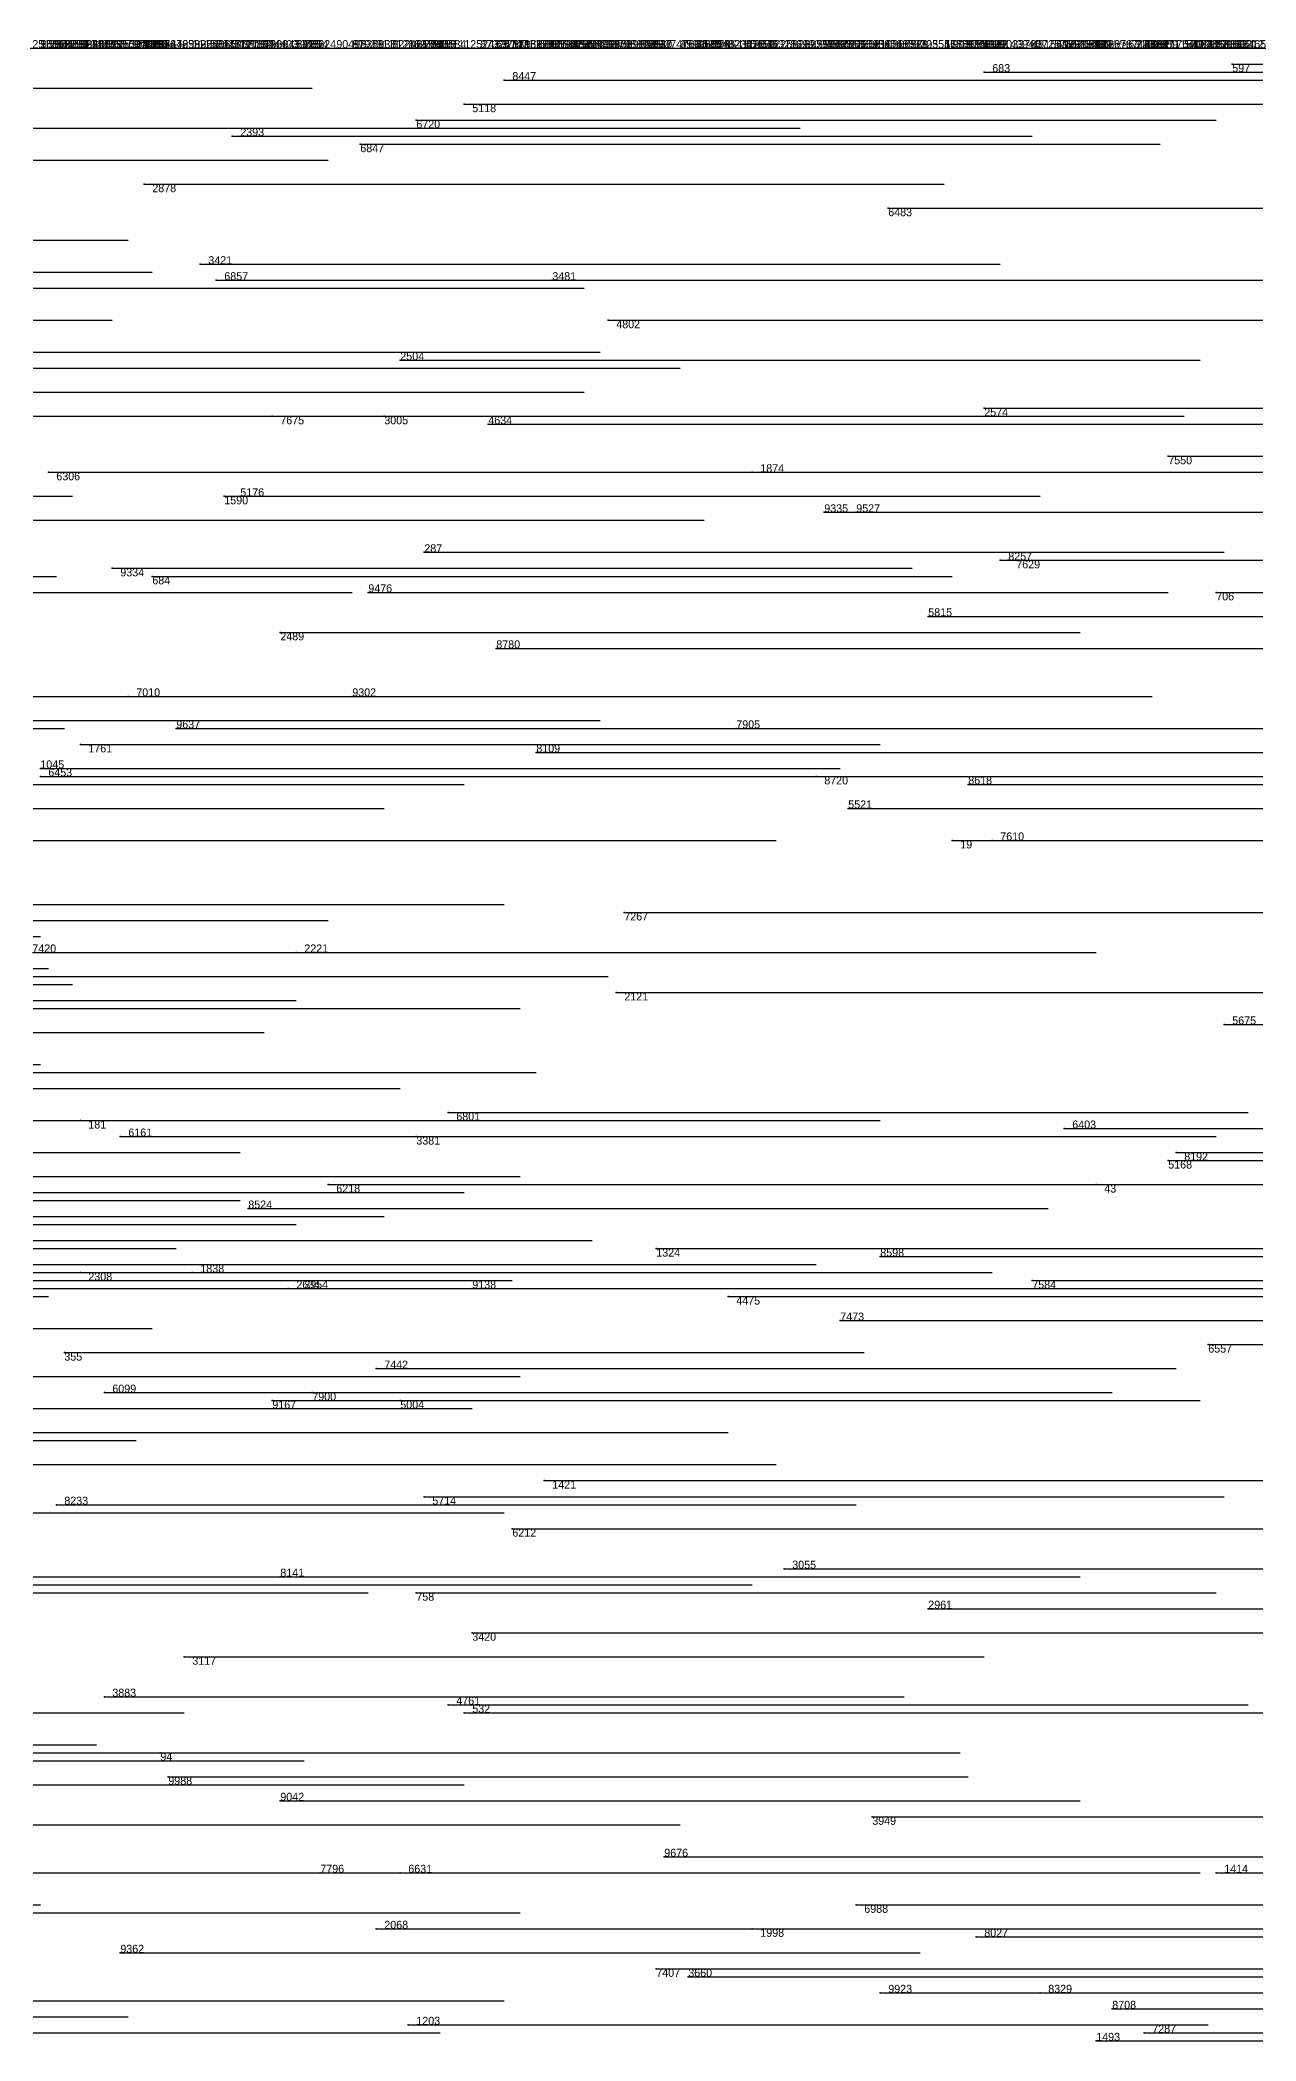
# Model space of a CAD drawing. Extents: x 0 to 1.1, y 0 to 1.
# Drawn here: x 0.514 to 0.666, y 0.751 to 1.001 of the extents above; entities that cross this region are included whole.
import ezdxf

# ---------------------------------------------------------------- set-up
doc = ezdxf.new("R2010")
doc.units = 0
for name, color, linetype in [('Normals', 1, 'CONTINUOUS'), ('Source_points', 5, 'CONTINUOUS'), ('Text', 3, 'CONTINUOUS')]:
    doc.layers.add(name, color=color, linetype=linetype)

msp = doc.modelspace()

# ---------------------------------------------------------------- linework, layer by layer
at = {"layer": 'Normals', "color": 1}
for p, q in [((0.414, 1, 0.211), (0.514, 1, 0.211)), ((0.415, 1, 0.25), (0.515, 1, 0.25)), ((0.415, 1, 0.629), (0.515, 1, 0.629)), ((0.416, 1, 0.756), (0.516, 1, 0.756)), ((0.417, 1, 0.731), (0.517, 1, 0.731)), ((0.418, 1, 1), (0.518, 1, 1)), ((0.418, 1, 0.807), (0.518, 1, 0.807)), ((0.419, 1, 0.107), (0.519, 1, 0.107)), ((0.42, 1, 0.968), (0.52, 1, 0.968)), ((0.42, 1, 0.971), (0.52, 1, 0.971)), ((0.421, 1, 0.696), (0.521, 1, 0.696)), ((0.421, 1, 0.389), (0.521, 1, 0.389)), ((0.421, 1, 0.832), (0.521, 1, 0.832)), ((0.422, 1, 0.786), (0.522, 1, 0.786)), ((0.423, 1, 0.424), (0.523, 1, 0.424)), ((0.423, 1, 0.193), (0.523, 1, 0.193)), ((0.423, 1, 0.159), (0.523, 1, 0.159)), ((0.426, 1, 0.111), (0.526, 1, 0.111)), ((0.426, 1, 0.557), (0.526, 1, 0.557)), ((0.427, 1, 0.128), (0.527, 1, 0.128)), ((0.428, 1, 0.954), (0.528, 1, 0.954)), ((0.428, 1, 0.299), (0.528, 1, 0.299)), ((0.428, 1, 0.302), (0.528, 1, 0.302)), ((0.428, 1, 0.346), (0.528, 1, 0.346)), ((0.428, 1, 0.406), (0.528, 1, 0.406)), ((0.429, 1, 0.018), (0.529, 1, 0.018)), ((0.43, 1, 0.466), (0.53, 1, 0.466)), ((0.431, 1, 0.327), (0.531, 1, 0.327)), ((0.431, 1, 0.51), (0.531, 1, 0.51)), ((0.431, 1, 0.206), (0.531, 1, 0.206)), ((0.432, 1, 0.29), (0.532, 1, 0.29)), ((0.432, 1, 0.217), (0.532, 1, 0.217)), ((0.433, 1, 0.303), (0.533, 1, 0.303)), ((0.433, 1, 0.388), (0.533, 1, 0.388)), ((0.434, 1, 0.491), (0.534, 1, 0.491)), ((0.435, 1, 0.899), (0.535, 1, 0.899)), ((0.435, 1, 0.421), (0.535, 1, 0.421)), ((0.436, 1, 0.632), (0.536, 1, 0.632)), ((0.437, 1, 0.281), (0.537, 1, 0.281)), ((0.437, 1, 0.988), (0.537, 1, 0.988)), ((0.437, 1, 0.774), (0.537, 1, 0.774)), ((0.438, 1, 0.298), (0.537, 1, 0.298)), ((0.439, 1, 0.004), (0.539, 1, 0.004)), ((0.439, 1, 0.265), (0.539, 1, 0.265)), ((0.439, 1, 0.765), (0.539, 1, 0.765)), ((0.439, 1, 0.278), (0.539, 1, 0.278)), ((0.44, 1, 0.135), (0.54, 1, 0.135)), ((0.442, 1, 0.213), (0.542, 1, 0.213)), ((0.442, 1, 0.729), (0.542, 1, 0.729)), ((0.443, 1, 0.116), (0.542, 1, 0.116)), ((0.444, 1, 0.399), (0.544, 1, 0.399)), ((0.444, 1, 0.09), (0.543, 1, 0.09)), ((0.445, 1, 0.272), (0.545, 1, 0.272)), ((0.445, 1, 0.127), (0.545, 1, 0.127)), ((0.446, 1, 0.817), (0.546, 1, 0.817)), ((0.449, 1, 0.807), (0.549, 1, 0.807)), ((0.449, 1, 0.692), (0.549, 1, 0.692)), ((0.45, 1, 0.901), (0.549, 1, 0.901)), ((0.45, 1, 0.195), (0.55, 1, 0.195)), ((0.451, 1, 0.214), (0.551, 1, 0.214)), ((0.451, 1, 0.81), (0.551, 1, 0.81)), ((0.451, 1, 0.04), (0.551, 1, 0.04)), ((0.452, 1, 0.297), (0.552, 1, 0.297)), ((0.453, 1, 0.738), (0.552, 1, 0.738)), ((0.455, 1, 0.541), (0.555, 1, 0.541)), ((0.455, 1, 0.639), (0.555, 1, 0.639)), ((0.455, 1, 0.054), (0.555, 1, 0.054)), ((0.455, 1, 0.854), (0.555, 1, 0.854)), ((0.457, 1, 0.731), (0.557, 1, 0.731)), ((0.457, 1, 0.141), (0.557, 1, 0.141)), ((0.457, 1, 0.909), (0.556, 1, 0.909)), ((0.457, 1, 0.202), (0.557, 1, 0.202)), ((0.457, 1, 0.199), (0.557, 1, 0.199)), ((0.46, 1, 0.791), (0.56, 1, 0.791)), ((0.46, 1, 0.458), (0.56, 1, 0.458)), ((0.461, 1, 0.196), (0.561, 1, 0.196)), ((0.461, 1, 0.65), (0.561, 1, 0.65)), ((0.461, 1, 0.898), (0.56, 1, 0.898)), ((0.462, 1, 0.559), (0.562, 1, 0.559)), ((0.462, 1, 0.223), (0.561, 1, 0.223)), ((0.462, 1, 0.252), (0.562, 1, 0.252)), ((0.462, 1, 0.845), (0.562, 1, 0.845)), ((0.463, 1, 0.406), (0.563, 1, 0.406)), ((0.465, 1, 0.409), (0.565, 1, 0.409)), ((0.465, 1, 0.238), (0.565, 1, 0.238)), ((0.466, 1, 0.668), (0.566, 1, 0.668)), ((0.466, 1, 0.921), (0.566, 1, 0.921)), ((0.467, 1, 0.331), (0.567, 1, 0.331)), ((0.468, 1, 0.025), (0.568, 1, 0.025)), ((0.468, 1, 0.213), (0.568, 1, 0.213)), ((0.468, 1, 0.336), (0.568, 1, 0.336)), ((0.469, 1, 0.095), (0.569, 1, 0.095)), ((0.469, 1, 0.533), (0.569, 1, 0.533)), ((0.47, 1, 0.427), (0.571, 1, 0.427)), ((0.471, 1, 0.713), (0.571, 1, 0.713)), ((0.472, 1, 0.009), (0.572, 1, 0.009)), ((0.472, 1, 0.187), (0.572, 1, 0.187)), ((0.473, 1, 0.465), (0.573, 1, 0.465)), ((0.473, 1, 0.873), (0.573, 1, 0.873)), ((0.474, 1, 0.863), (0.574, 1, 0.863)), ((0.474, 1, 0.754), (0.574, 1, 0.754)), ((0.474, 1, 0.525), (0.574, 1, 0.525)), ((0.475, 1, 0.234), (0.575, 1, 0.234)), ((0.476, 1, 0.309), (0.576, 1, 0.309)), ((0.477, 1, 0.088), (0.577, 1, 0.088)), ((0.48, 1, 0.382), (0.58, 1, 0.382)), ((0.481, 1, 0.991), (0.581, 1, 0.991)), ((0.481, 1, 0.604), (0.581, 1, 0.604)), ((0.481, 1, 0.672), (0.581, 1, 0.672)), ((0.483, 1, 0.593), (0.583, 1, 0.593)), ((0.483, 1, 0.535), (0.583, 1, 0.535)), ((0.484, 1, 0.266), (0.585, 1, 0.266)), ((0.485, 1, 0.754), (0.585, 1, 0.754)), ((0.485, 1, 0.445), (0.585, 1, 0.445)), ((0.486, 1, 0.863), (0.586, 1, 0.863)), ((0.486, 1, 0.558), (0.587, 1, 0.558)), ((0.486, 1, 0.389), (0.586, 1, 0.389)), ((0.487, 1, 0.767), (0.587, 1, 0.767)), ((0.487, 1, 0.768), (0.587, 1, 0.768)), ((0.488, 1, 0.699), (0.588, 1, 0.699)), ((0.488, 1, 0.22), (0.588, 1, 0.22)), ((0.488, 1, 0.928), (0.588, 1, 0.928)), ((0.488, 1, 0.13), (0.588, 1, 0.13)), ((0.489, 1, 0.501), (0.589, 1, 0.501)), ((0.489, 1, 0.088), (0.589, 1, 0.088)), ((0.489, 1, 0.393), (0.589, 1, 0.393)), ((0.489, 1, 0.872), (0.589, 1, 0.872)), ((0.49, 1, 0.585), (0.59, 1, 0.585)), ((0.49, 1, 0.834), (0.59, 1, 0.834)), ((0.49, 1, 0.391), (0.59, 1, 0.391)), ((0.49, 1, 0.08), (0.59, 1, 0.08)), ((0.491, 1, 0.247), (0.591, 1, 0.247)), ((0.494, 1, 0.82), (0.595, 1, 0.82)), ((0.494, 1, 0.85), (0.594, 1, 0.85)), ((0.496, 1, 0.713), (0.596, 1, 0.713)), ((0.496, 1, 0.685), (0.596, 1, 0.685)), ((0.497, 1, 0.107), (0.597, 1, 0.107)), ((0.497, 1, 0.877), (0.597, 1, 0.877)), ((0.497, 1, 0.399), (0.597, 1, 0.399)), ((0.498, 1, 0.525), (0.598, 1, 0.525)), ((0.499, 1, 0.336), (0.599, 1, 0.336)), ((0.499, 1, 0.938), (0.6, 1, 0.938)), ((0.499, 1, 0.065), (0.599, 1, 0.065)), ((0.5, 1, 0.498), (0.6, 1, 0.498)), ((0.501, 1, 0.375), (0.601, 1, 0.375)), ((0.501, 1, 0.348), (0.601, 1, 0.348)), ((0.501, 1, 0.785), (0.601, 1, 0.785)), ((0.502, 1, 0.771), (0.602, 1, 0.771)), ((0.503, 1, 0.274), (0.603, 1, 0.274)), ((0.503, 1, 0.355), (0.603, 1, 0.355)), ((0.503, 1, 0.438), (0.603, 1, 0.438)), ((0.505, 1, 1), (0.605, 1, 1)), ((0.509, 1, 0.739), (0.609, 1, 0.739)), ((0.509, 1, 0.885), (0.609, 1, 0.885)), ((0.51, 1, 0.25), (0.61, 1, 0.25)), ((0.51, 1, 0.825), (0.61, 1, 0.825)), ((0.511, 1, 0.698), (0.611, 1, 0.698)), ((0.513, 1, 0.977), (0.613, 1, 0.977)), ((0.513, 1, 0.443), (0.613, 1, 0.443)), ((0.514, 1, 0.38), (0.614, 1, 0.38)), ((0.514, 1, 0.065), (0.614, 1, 0.065)), ((0.514, 1, 0.599), (0.614, 1, 0.599)), ((0.514, 1, 0.527), (0.614, 1, 0.527)), ((0.514, 1, 0.924), (0.614, 1, 0.924)), ((0.515, 1, 0.329), (0.615, 1, 0.329)), ((0.516, 1, 0.605), (0.616, 1, 0.605)), ((0.516, 1, 0.551), (0.616, 1, 0.551)), ((0.516, 1, 0.91), (0.616, 1, 0.91)), ((0.517, 1, 0.153), (0.617, 1, 0.153)), ((0.517, 1, 0.198), (0.617, 1, 0.198)), ((0.518, 1, 0.011), (0.618, 1, 0.011)), ((0.519, 1, 0.238), (0.619, 1, 0.238)), ((0.519, 1, 0.566), (0.619, 1, 0.566)), ((0.519, 1, 0.431), (0.619, 1, 0.431)), ((0.52, 1, 0.839), (0.62, 1, 0.839)), ((0.52, 1, 0.7), (0.62, 1, 0.7)), ((0.521, 1, 0.568), (0.621, 1, 0.568)), ((0.522, 1, 0.19), (0.622, 1, 0.19)), ((0.522, 1, 0.359), (0.622, 1, 0.359)), ((0.522, 1, 0.121), (0.622, 1, 0.121)), ((0.522, 1, 0.197), (0.622, 1, 0.197)), ((0.523, 1, 0.673), (0.623, 1, 0.673)), ((0.524, 1, 0.494), (0.624, 1, 0.494)), ((0.525, 1, 0.323), (0.625, 1, 0.323)), ((0.525, 1, 0.734), (0.625, 1, 0.734)), ((0.526, 1, 0.71), (0.626, 1, 0.71)), ((0.526, 1, 0.992), (0.626, 1, 0.992)), ((0.526, 1, 0.336), (0.626, 1, 0.336)), ((0.526, 1, 0.947), (0.626, 1, 0.947)), ((0.526, 1, 0.992), (0.626, 1, 0.992)), ((0.527, 1, 0.742), (0.627, 1, 0.742)), ((0.527, 1, 0.181), (0.627, 1, 0.181)), ((0.527, 1, 0.275), (0.627, 1, 0.275)), ((0.527, 1, 0.895), (0.627, 1, 0.895)), ((0.528, 1, 0.638), (0.628, 1, 0.638)), ((0.528, 1, 0.419), (0.628, 1, 0.419)), ((0.528, 1, 0.899), (0.628, 1, 0.899)), ((0.528, 1, 0.307), (0.628, 1, 0.307)), ((0.53, 1, 0.257), (0.63, 1, 0.257)), ((0.53, 1, 0.347), (0.63, 1, 0.347)), ((0.531, 1, 0.997), (0.631, 1, 0.997)), ((0.532, 1, 0.464), (0.632, 1, 0.464)), ((0.533, 1, 0.407), (0.633, 1, 0.407)), ((0.533, 1, 0.884), (0.633, 1, 0.884)), ((0.534, 1, 0.707), (0.634, 1, 0.707)), ((0.535, 1, 0.356), (0.635, 1, 0.356)), ((0.536, 1, 0.715), (0.636, 1, 0.715)), ((0.536, 1, 0.388), (0.636, 1, 0.388)), ((0.537, 1, 0.878), (0.637, 1, 0.878)), ((0.537, 1, 0.219), (0.637, 1, 0.219)), ((0.538, 1, 0.383), (0.638, 1, 0.383)), ((0.538, 1, 0.076), (0.638, 1, 0.076)), ((0.54, 1, 0.593), (0.64, 1, 0.593)), ((0.54, 1, 0.751), (0.64, 1, 0.751)), ((0.54, 1, 0.79), (0.64, 1, 0.79)), ((0.54, 1, 0.942), (0.64, 1, 0.942)), ((0.542, 1, 0.514), (0.642, 1, 0.514)), ((0.542, 1, 0.544), (0.642, 1, 0.544)), ((0.544, 1, 0.605), (0.644, 1, 0.605)), ((0.544, 1, 0.121), (0.644, 1, 0.121)), ((0.546, 1, 0.043), (0.646, 1, 0.043)), ((0.546, 1, 0.097), (0.646, 1, 0.097)), ((0.546, 1, 0.545), (0.646, 1, 0.545)), ((0.546, 1, 0.733), (0.646, 1, 0.733)), ((0.547, 1, 0.815), (0.647, 1, 0.815)), ((0.547, 1, 0.511), (0.647, 1, 0.511)), ((0.548, 1, 0.848), (0.648, 1, 0.848)), ((0.551, 1, 0.431), (0.651, 1, 0.431)), ((0.552, 1, 0.96), (0.652, 1, 0.96)), ((0.553, 1, 0.072), (0.653, 1, 0.072)), ((0.553, 1, 0.28), (0.653, 1, 0.28)), ((0.554, 1, 0.585), (0.654, 1, 0.585)), ((0.555, 1, 0.949), (0.655, 1, 0.949)), ((0.557, 1, 0.864), (0.657, 1, 0.864)), ((0.558, 1, 0.474), (0.658, 1, 0.474)), ((0.559, 1, 0.167), (0.659, 1, 0.167)), ((0.56, 1, 0.419), (0.66, 1, 0.419)), ((0.56, 1, 0.174), (0.66, 1, 0.174)), ((0.561, 1, 0.923), (0.661, 1, 0.923)), ((0.562, 1, 0.873), (0.662, 1, 0.873)), ((0.562, 1, 0.664), (0.662, 1, 0.664)), ((0.562, 1, 0.799), (0.662, 1, 0.799)), ((0.563, 1, 0.457), (0.663, 1, 0.457)), ((0.563, 1, 0.695), (0.663, 1, 0.695)), ((0.564, 1, 0.758), (0.664, 1, 0.758)), ((0.564, 1, 0.442), (0.664, 1, 0.442)), ((0.567, 1, 0.51), (0.666, 1, 0.51)), ((0.568, 1, 0.712), (0.668, 1, 0.712)), ((0.569, 1, 0.037), (0.669, 1, 0.037)), ((0.57, 1, 0.263), (0.67, 1, 0.263)), ((0.571, 1, 0.615), (0.671, 1, 0.615)), ((0.572, 1, 0.996), (0.672, 1, 0.996)), ((0.573, 1, 0.052), (0.673, 1, 0.052)), ((0.573, 1, 0.555), (0.672, 1, 0.555)), ((0.573, 1, 0.737), (0.673, 1, 0.737)), ((0.574, 1, 0.416), (0.674, 1, 0.416)), ((0.575, 1, 0.1), (0.675, 1, 0.1)), ((0.575, 1, 0.786), (0.675, 1, 0.786)), ((0.575, 1, 0.309), (0.675, 1, 0.309)), ((0.576, 1, 0.72), (0.676, 1, 0.72)), ((0.576, 1, 0.917), (0.676, 1, 0.917)), ((0.577, 1, 0.671), (0.677, 1, 0.671)), ((0.577, 1, 0.97), (0.676, 1, 0.97)), ((0.578, 1, 0.44), (0.678, 1, 0.44)), ((0.578, 1, 0.671), (0.678, 1, 0.671)), ((0.579, 1, 0.389), (0.679, 1, 0.389)), ((0.579, 1, 0.748), (0.679, 1, 0.748)), ((0.579, 1, 0.608), (0.679, 1, 0.608)), ((0.58, 1, 0.768), (0.68, 1, 0.768)), ((0.58, 1, 0.66), (0.68, 1, 0.66)), ((0.581, 1, 0.547), (0.681, 1, 0.547)), ((0.581, 1, 0.766), (0.681, 1, 0.766)), ((0.581, 1, 0.579), (0.681, 1, 0.579)), ((0.582, 1, 0.555), (0.681, 1, 0.555)), ((0.582, 1, 0.224), (0.682, 1, 0.224)), ((0.582, 1, 0.481), (0.682, 1, 0.481)), ((0.582, 1, 0.28), (0.682, 1, 0.28)), ((0.583, 1, 0.779), (0.683, 1, 0.779)), ((0.584, 1, 0.773), (0.683, 1, 0.773)), ((0.584, 1, 0.73), (0.684, 1, 0.73)), ((0.585, 1, 0.351), (0.685, 1, 0.351)), ((0.585, 1, 0.405), (0.684, 1, 0.405)), ((0.585, 1, 0.126), (0.685, 1, 0.126)), ((0.587, 1, 0.611), (0.686, 1, 0.611)), ((0.587, 1, 0.986), (0.687, 1, 0.986)), ((0.587, 1, 0.704), (0.687, 1, 0.704)), ((0.588, 1, 0.961), (0.688, 1, 0.961)), ((0.588, 1, 0.88), (0.688, 1, 0.88)), ((0.588, 1, 0.424), (0.688, 1, 0.424)), ((0.589, 1, 0.804), (0.689, 1, 0.804)), ((0.59, 1, 0.601), (0.69, 1, 0.601)), ((0.59, 1, 0.449), (0.69, 1, 0.449)), ((0.592, 1, 0.727), (0.692, 1, 0.727)), ((0.593, 1, 0.44), (0.693, 1, 0.44)), ((0.594, 1, 0.78), (0.694, 1, 0.78)), ((0.595, 1, 0.648), (0.695, 1, 0.648)), ((0.595, 1, 0.009), (0.695, 1, 0.009)), ((0.596, 1, 0.351), (0.696, 1, 0.351)), ((0.596, 1, 0.732), (0.696, 1, 0.732)), ((0.596, 1, 0.517), (0.696, 1, 0.517)), ((0.596, 1, 0.337), (0.696, 1, 0.337)), ((0.597, 1, 0.699), (0.697, 1, 0.699)), ((0.597, 1, 0.602), (0.697, 1, 0.602)), ((0.597, 1, 0.552), (0.697, 1, 0.552)), ((0.597, 1, 0.469), (0.697, 1, 0.469)), ((0.598, 1, 0.384), (0.698, 1, 0.384)), ((0.598, 1, 0.524), (0.698, 1, 0.524)), ((0.599, 1, 0.209), (0.699, 1, 0.209)), ((0.6, 1, 0.547), (0.7, 1, 0.547)), ((0.601, 1, 0.09), (0.701, 1, 0.09)), ((0.602, 1, 0.547), (0.702, 1, 0.547)), ((0.602, 1, 0.417), (0.702, 1, 0.417)), ((0.602, 1, 0.722), (0.702, 1, 0.722)), ((0.602, 1, 0.56), (0.702, 1, 0.56)), ((0.603, 1, 0.65), (0.703, 1, 0.65)), ((0.603, 1, 0.94), (0.703, 1, 0.94)), ((0.604, 1, 0.747), (0.704, 1, 0.747)), ((0.606, 1, 0.892), (0.706, 1, 0.892)), ((0.607, 1, 0.119), (0.707, 1, 0.119)), ((0.608, 1, 0.271), (0.708, 1, 0.271)), ((0.608, 1, 0.693), (0.708, 1, 0.693)), ((0.61, 1, 0.631), (0.71, 1, 0.631)), ((0.61, 1, 0.209), (0.71, 1, 0.209)), ((0.611, 1, 0.294), (0.711, 1, 0.294)), ((0.611, 1, 0.772), (0.711, 1, 0.772)), ((0.612, 1, 0.884), (0.712, 1, 0.884)), ((0.612, 1, 0.043), (0.712, 1, 0.043)), ((0.613, 1, 0.044), (0.713, 1, 0.044)), ((0.613, 1, 0.676), (0.713, 1, 0.676)), ((0.614, 1, 0.342), (0.714, 1, 0.342)), ((0.614, 1, 0.962), (0.714, 1, 0.962)), ((0.615, 1, 0.982), (0.715, 1, 0.982)), ((0.615, 1, 0.242), (0.715, 1, 0.242)), ((0.615, 1, 0.621), (0.715, 1, 0.621)), ((0.617, 1, 0.893), (0.717, 1, 0.893)), ((0.618, 1, 0.981), (0.718, 1, 0.981)), ((0.618, 1, 0.547), (0.718, 1, 0.547)), ((0.619, 1, 0.568), (0.719, 1, 0.568)), ((0.62, 1, 0.186), (0.72, 1, 0.186)), ((0.62, 1, 0.248), (0.72, 1, 0.248)), ((0.621, 1, 0.281), (0.721, 1, 0.281)), ((0.621, 1, 0.182), (0.721, 1, 0.182)), ((0.623, 1, 0.877), (0.723, 1, 0.877)), ((0.624, 1, 0.483), (0.724, 1, 0.483)), ((0.626, 1, 0.281), (0.726, 1, 0.281)), ((0.626, 1, 0.721), (0.726, 1, 0.721)), ((0.626, 1, 0.151), (0.726, 1, 0.151)), ((0.627, 1, 0.447), (0.727, 1, 0.447)), ((0.629, 1, 0.347), (0.729, 1, 0.347)), ((0.629, 1, 0.762), (0.729, 1, 0.762)), ((0.629, 1, 0.305), (0.729, 1, 0.305)), ((0.63, 1, 0.655), (0.73, 1, 0.655)), ((0.63, 1, 0.147), (0.73, 1, 0.147)), ((0.63, 1, 0.052), (0.73, 1, 0.052)), ((0.63, 1, 0.908), (0.73, 1, 0.908)), ((0.631, 1, 0.794), (0.731, 1, 0.794)), ((0.632, 1, 0.147), (0.732, 1, 0.147)), ((0.632, 1, 0.774), (0.732, 1, 0.774)), ((0.632, 1, 0.336), (0.732, 1, 0.336)), ((0.634, 1, 0.902), (0.734, 1, 0.902)), ((0.636, 1, 0.088), (0.736, 1, 0.088)), ((0.637, 1, 0.559), (0.737, 1, 0.559)), ((0.637, 1, 0.019), (0.737, 1, 0.019)), ((0.639, 1, 0.02), (0.739, 1, 0.02)), ((0.64, 1, 0.233), (0.74, 1, 0.233)), ((0.64, 1, 0.812), (0.74, 1, 0.812)), ((0.641, 1, 0.76), (0.741, 1, 0.76)), ((0.641, 1, 0.332), (0.741, 1, 0.332)), ((0.642, 1, 0.141), (0.742, 1, 0.141)), ((0.642, 1, 0.719), (0.742, 1, 0.719)), ((0.643, 1, 0.627), (0.743, 1, 0.627)), ((0.644, 1, 0.232), (0.744, 1, 0.232)), ((0.644, 1, 0.914), (0.744, 1, 0.914)), ((0.644, 1, 0.597), (0.744, 1, 0.597)), ((0.645, 1, 0.351), (0.745, 1, 0.351)), ((0.645, 1, 0.615), (0.745, 1, 0.615)), ((0.645, 1, 0.789), (0.745, 1, 0.789)), ((0.646, 1, 0.434), (0.746, 1, 0.434)), ((0.646, 1, 0.353), (0.746, 1, 0.353)), ((0.646, 1, 0.846), (0.746, 1, 0.846)), ((0.646, 1, 0.586), (0.746, 1, 0.586)), ((0.649, 1, 0.301), (0.749, 1, 0.301)), ((0.65, 1, 0.415), (0.75, 1, 0.415)), ((0.65, 1, 0.872), (0.75, 1, 0.872)), ((0.651, 1, 0.215), (0.751, 1, 0.215)), ((0.651, 1, 0.243), (0.751, 1, 0.243)), ((0.651, 1, 0.56), (0.751, 1, 0.56)), ((0.651, 1, 0.769), (0.751, 1, 0.769)), ((0.651, 1, 0.343), (0.751, 1, 0.343)), ((0.651, 1, 0.47), (0.751, 1, 0.47)), ((0.652, 1, 0.394), (0.752, 1, 0.394)), ((0.653, 1, 0.102), (0.753, 1, 0.102)), ((0.654, 1, 0.479), (0.754, 1, 0.479)), ((0.654, 1, 0.888), (0.754, 1, 0.888)), ((0.656, 1, 0.283), (0.756, 1, 0.283)), ((0.656, 1, 0.379), (0.756, 1, 0.379)), ((0.656, 1, 0.19), (0.756, 1, 0.19)), ((0.657, 1, 0.721), (0.757, 1, 0.721)), ((0.658, 1, 0.356), (0.758, 1, 0.356)), ((0.658, 1, 0.319), (0.758, 1, 0.319)), ((0.659, 1, 0.122), (0.759, 1, 0.122)), ((0.659, 1, 0.198), (0.759, 1, 0.198)), ((0.66, 1, 0.368), (0.76, 1, 0.368)), ((0.661, 1, 0.304), (0.761, 1, 0.304)), ((0.661, 1, 0.512), (0.761, 1, 0.512)), ((0.661, 1, 0.282), (0.761, 1, 0.282)), ((0.662, 1, 0.713), (0.762, 1, 0.713)), ((0.662, 1, 0.822), (0.762, 1, 0.822)), ((0.663, 0.998), (0.763, 0.998)), ((0.664, 1, 0.941), (0.764, 1, 0.941)), ((0.664, 1, 0.497), (0.764, 1, 0.497)), ((0.572, 0.996, 1), (0.672, 0.996, 1)), ((0.632, 0.997), (0.732, 0.997)), ((0.448, 0.995, 1), (0.548, 0.995, 1)), ((0.567, 0.993, 1), (0.667, 0.993, 1)), ((0.561, 0.991), (0.661, 0.991)), ((0.481, 0.99, 1), (0.581, 0.99, 1)), ((0.509, 0.99), (0.609, 0.99)), ((0.538, 0.989, 1), (0.638, 0.989, 1)), ((0.554, 0.988), (0.654, 0.988)), ((0.45, 0.986), (0.55, 0.986)), ((0.527, 0.983, 1), (0.627, 0.983, 1)), ((0.62, 0.98, 1), (0.72, 0.98, 1)), ((0.425, 0.976, 1), (0.525, 0.976, 1)), ((0.534, 0.973), (0.634, 0.973)), ((0.428, 0.972), (0.528, 0.972)), ((0.536, 0.971, 1), (0.636, 0.971, 1)), ((0.578, 0.971), (0.678, 0.971)), ((0.482, 0.97, 1), (0.582, 0.97, 1)), ((0.423, 0.966), (0.523, 0.966)), ((0.585, 0.966, 1), (0.685, 0.966, 1)), ((0.484, 0.962), (0.584, 0.962)), ((0.559, 0.961, 1), (0.659, 0.961, 1)), ((0.494, 0.96, 1), (0.594, 0.96, 1)), ((0.482, 0.957, 1), (0.582, 0.957, 1)), ((0.502, 0.954), (0.602, 0.954)), ((0.543, 0.954), (0.643, 0.954)), ((0.557, 0.954, 1), (0.657, 0.954, 1)), ((0.57, 0.953, 1), (0.67, 0.953, 1)), ((0.632, 0.955, 1), (0.732, 0.955, 1)), ((0.655, 0.949), (0.755, 0.949)), ((0.515, 0.947, 1), (0.615, 0.947, 1)), ((0.603, 0.947, 1), (0.703, 0.947, 1)), ((0.418, 0.944, 1), (0.518, 0.944, 1)), ((0.418, 0.944, 1), (0.518, 0.944, 1)), ((0.537, 0.944), (0.637, 0.944)), ((0.539, 0.944, 1), (0.639, 0.944, 1)), ((0.497, 0.941), (0.597, 0.941)), ((0.612, 0.942, 1), (0.712, 0.942, 1)), ((0.616, 0.942), (0.716, 0.942)), ((0.562, 0.937, 1), (0.662, 0.937, 1)), ((0.634, 0.936), (0.734, 0.936)), ((0.635, 0.936), (0.735, 0.936)), ((0.416, 0.934, 1), (0.516, 0.934, 1)), ((0.523, 0.935, 1), (0.623, 0.935, 1)), ((0.528, 0.934), (0.628, 0.934)), ((0.453, 0.932, 1), (0.553, 0.932, 1)), ((0.555, 0.932), (0.655, 0.932)), ((0.661, 0.932, 1), (0.761, 0.932, 1)), ((0.625, 0.929, 1), (0.725, 0.929, 1)), ((0.544, 0.927, 1), (0.644, 0.927, 1)), ((0.571, 0.925), (0.67, 0.925)), ((0.479, 0.919), (0.579, 0.919)), ((0.525, 0.919), (0.625, 0.919)), ((0.553, 0.919, 1), (0.653, 0.919, 1)), ((0.484, 0.916, 1), (0.584, 0.916, 1)), ((0.417, 0.915, 1), (0.517, 0.915, 1)), ((0.519, 0.913, 1), (0.619, 0.913, 1)), ((0.531, 0.915), (0.631, 0.915)), ((0.601, 0.915), (0.701, 0.915)), ((0.576, 0.912), (0.676, 0.912)), ((0.467, 0.908, 1), (0.567, 0.908, 1)), ((0.514, 0.91, 1), (0.614, 0.91, 1)), ((0.514, 0.909, 1), (0.614, 0.909, 1)), ((0.611, 0.909), (0.711, 0.909)), ((0.63, 0.908), (0.73, 0.908)), ((0.457, 0.905, 1), (0.557, 0.905, 1)), ((0.615, 0.905, 1), (0.715, 0.905, 1)), ((0.506, 0.901, 1), (0.606, 0.901, 1)), ((0.628, 0.901), (0.728, 0.901)), ((0.633, 0.901), (0.733, 0.901)), ((0.427, 0.893), (0.527, 0.893)), ((0.472, 0.893, 1), (0.572, 0.893, 1)), ((0.45, 0.891), (0.55, 0.891)), ((0.587, 0.892, 1), (0.687, 0.892, 1)), ((0.414, 0.889, 1), (0.514, 0.889, 1)), ((0.513, 0.887, 1), (0.613, 0.887, 1)), ((0.546, 0.887, 1), (0.646, 0.887, 1)), ((0.415, 0.885), (0.515, 0.885)), ((0.418, 0.883), (0.518, 0.883)), ((0.485, 0.884, 1), (0.585, 0.884, 1)), ((0.446, 0.881), (0.546, 0.881)), ((0.586, 0.882), (0.686, 0.882)), ((0.474, 0.88), (0.574, 0.88)), ((0.662, 0.878, 1), (0.762, 0.878, 1)), ((0.443, 0.877), (0.542, 0.877)), ((0.414, 0.873), (0.514, 0.873)), ((0.476, 0.872, 1), (0.576, 0.872, 1)), ((0.459, 0.87), (0.559, 0.87)), ((0.425, 0.866, 1), (0.525, 0.866, 1)), ((0.519, 0.866, 1), (0.619, 0.866, 1)), ((0.565, 0.867), (0.665, 0.867)), ((0.524, 0.864, 1), (0.624, 0.864, 1)), ((0.561, 0.864, 1), (0.661, 0.864, 1)), ((0.642, 0.865), (0.742, 0.865)), ((0.44, 0.862), (0.539, 0.862)), ((0.655, 0.861), (0.755, 0.861)), ((0.656, 0.862, 1), (0.756, 0.862, 1)), ((0.474, 0.859), (0.574, 0.859)), ((0.55, 0.858), (0.65, 0.858)), ((0.646, 0.858, 1), (0.746, 0.858, 1)), ((0.439, 0.856, 1), (0.539, 0.856, 1)), ((0.467, 0.857, 1), (0.567, 0.857, 1)), ((0.446, 0.853, 1), (0.546, 0.853, 1)), ((0.457, 0.854, 1), (0.557, 0.854, 1)), ((0.54, 0.855), (0.64, 0.855)), ((0.483, 0.851, 1), (0.583, 0.851, 1)), ((0.418, 0.85, 1), (0.518, 0.85, 1)), ((0.431, 0.85), (0.531, 0.85)), ((0.511, 0.848), (0.611, 0.848)), ((0.591, 0.85), (0.691, 0.85)), ((0.619, 0.849, 1), (0.719, 0.849, 1)), ((0.427, 0.847, 1), (0.527, 0.847, 1)), ((0.473, 0.846), (0.573, 0.846)), ((0.486, 0.847), (0.586, 0.847)), ((0.495, 0.847), (0.596, 0.847)), ((0.519, 0.847, 1), (0.619, 0.847, 1)), ((0.533, 0.847), (0.633, 0.847)), ((0.638, 0.846), (0.738, 0.846)), ((0.415, 0.844), (0.515, 0.844)), ((0.464, 0.845), (0.564, 0.845)), ((0.545, 0.845), (0.645, 0.845)), ((0.547, 0.845, 1), (0.647, 0.845, 1)), ((0.568, 0.845, 1), (0.667, 0.845, 1)), ((0.6, 0.844, 1), (0.7, 0.844, 1)), ((0.614, 0.841, 1), (0.714, 0.841, 1)), ((0.428, 0.84), (0.528, 0.84)), ((0.66, 0.838, 1), (0.76, 0.838, 1)), ((0.517, 0.837), (0.617, 0.837)), ((0.474, 0.834), (0.574, 0.834)), ((0.556, 0.835, 1), (0.656, 0.835, 1)), ((0.522, 0.832), (0.622, 0.832)), ((0.543, 0.831), (0.643, 0.831)), ((0.548, 0.832), (0.648, 0.832)), ((0.559, 0.831, 1), (0.659, 0.831, 1)), ((0.468, 0.83), (0.568, 0.83)), ((0.426, 0.826), (0.526, 0.826)), ((0.443, 0.827, 1), (0.543, 0.827, 1)), ((0.5, 0.827, 1), (0.6, 0.827, 1)), ((0.506, 0.823), (0.606, 0.823)), ((0.577, 0.821), (0.677, 0.821)), ((0.516, 0.818, 1), (0.616, 0.818, 1)), ((0.562, 0.819, 1), (0.662, 0.819, 1)), ((0.471, 0.817), (0.572, 0.817)), ((0.573, 0.815, 1), (0.673, 0.815, 1)), ((0.503, 0.808), (0.603, 0.808)), ((0.508, 0.809, 1), (0.608, 0.809, 1)), ((0.544, 0.809), (0.644, 0.809)), ((0.607, 0.81, 1), (0.707, 0.81, 1)), ((0.416, 0.807), (0.516, 0.807)), ((0.455, 0.807), (0.555, 0.807)), ((0.561, 0.807, 1), (0.661, 0.807, 1)), ((0.625, 0.805, 1), (0.725, 0.805, 1)), ((0.568, 0.802, 1), (0.668, 0.802, 1)), ((0.532, 0.799, 1), (0.632, 0.799, 1)), ((0.522, 0.794, 1), (0.622, 0.794, 1)), ((0.565, 0.793, 1), (0.665, 0.793, 1)), ((0.432, 0.792), (0.532, 0.792)), ((0.567, 0.792, 1), (0.667, 0.792, 1)), ((0.421, 0.788), (0.521, 0.788)), ((0.447, 0.786, 1), (0.547, 0.786, 1)), ((0.473, 0.787, 1), (0.573, 0.787, 1)), ((0.529, 0.787, 1), (0.629, 0.787, 1)), ((0.467, 0.783), (0.567, 0.783)), ((0.53, 0.784), (0.63, 0.784)), ((0.544, 0.781), (0.644, 0.781)), ((0.494, 0.778, 1), (0.594, 0.778, 1)), ((0.618, 0.779), (0.718, 0.779)), ((0.592, 0.774), (0.692, 0.774)), ((0.488, 0.772, 1), (0.588, 0.772, 1)), ((0.549, 0.772, 1), (0.649, 0.772, 1)), ((0.559, 0.772), (0.659, 0.772)), ((0.661, 0.772), (0.761, 0.772)), ((0.414, 0.768), (0.514, 0.768)), ((0.616, 0.768, 1), (0.716, 0.768, 1)), ((0.474, 0.767, 1), (0.574, 0.767, 1)), ((0.556, 0.765, 1), (0.656, 0.765, 1)), ((0.603, 0.765), (0.703, 0.765)), ((0.631, 0.764), (0.731, 0.764)), ((0.524, 0.762), (0.624, 0.762)), ((0.591, 0.76, 1), (0.691, 0.76, 1)), ((0.595, 0.759, 1), (0.695, 0.759, 1)), ((0.471, 0.756, 1), (0.572, 0.756, 1)), ((0.619, 0.757), (0.719, 0.757)), ((0.639, 0.757), (0.739, 0.757)), ((0.425, 0.754), (0.525, 0.754)), ((0.56, 0.753, 1), (0.66, 0.753, 1)), ((0.648, 0.755, 1), (0.748, 0.755, 1)), ((0.464, 0.752), (0.564, 0.752)), ((0.646, 0.751, 1), (0.746, 0.751, 1)), ((0.652, 0.752), (0.752, 0.752))]:
    msp.add_line(p, q, dxfattribs=at)
at = {"layer": 'Source_points', "color": 5}
for p in [(0.514, 1, 0.38), (0.514, 1, 0.065), (0.514, 1, 0.599), (0.514, 1, 0.527), (0.514, 1, 0.924), (0.515, 1, 0.329), (0.516, 1, 0.605), (0.516, 1, 0.551), (0.516, 1, 0.91), (0.517, 1, 0.153), (0.517, 1, 0.198), (0.518, 1, 0.011), (0.519, 1, 0.238), (0.519, 1, 0.566), (0.519, 1, 0.431), (0.52, 1, 0.839), (0.52, 1, 0.7), (0.521, 1, 0.568), (0.522, 1, 0.19), (0.522, 1, 0.359), (0.522, 1, 0.121), (0.522, 1, 0.197), (0.523, 1, 0.673), (0.524, 1, 0.494), (0.525, 1, 0.323), (0.525, 1, 0.734), (0.526, 1, 0.71), (0.526, 1, 0.992), (0.526, 1, 0.336), (0.526, 1, 0.947), (0.526, 1, 0.992), (0.527, 1, 0.742), (0.527, 1, 0.181), (0.527, 1, 0.275), (0.527, 1, 0.895), (0.528, 1, 0.638), (0.528, 1, 0.419), (0.528, 1, 0.899), (0.528, 1, 0.307), (0.53, 1, 0.257), (0.53, 1, 0.347), (0.531, 1, 0.997), (0.532, 1, 0.464), (0.533, 1, 0.407), (0.533, 1, 0.884), (0.534, 1, 0.707), (0.535, 1, 0.356), (0.536, 1, 0.715), (0.536, 1, 0.388), (0.537, 1, 0.878), (0.537, 1, 0.219), (0.538, 1, 0.383), (0.538, 1, 0.076), (0.54, 1, 0.593), (0.54, 1, 0.751), (0.54, 1, 0.79), (0.54, 1, 0.942), (0.542, 1, 0.514), (0.542, 1, 0.544), (0.544, 1, 0.605), (0.544, 1, 0.121), (0.546, 1, 0.043), (0.546, 1, 0.097), (0.546, 1, 0.545), (0.546, 1, 0.733), (0.547, 1, 0.815), (0.547, 1, 0.511), (0.548, 1, 0.848), (0.551, 1, 0.431), (0.552, 1, 0.96), (0.553, 1, 0.072), (0.553, 1, 0.28), (0.554, 1, 0.585), (0.555, 1, 0.949), (0.557, 1, 0.864), (0.558, 1, 0.474), (0.559, 1, 0.167), (0.56, 1, 0.419), (0.56, 1, 0.174), (0.561, 1, 0.923), (0.562, 1, 0.873), (0.562, 1, 0.664), (0.562, 1, 0.799), (0.563, 1, 0.457), (0.563, 1, 0.695), (0.564, 1, 0.758), (0.564, 1, 0.442), (0.567, 1, 0.51), (0.568, 1, 0.712), (0.569, 1, 0.037), (0.57, 1, 0.263), (0.571, 1, 0.615), (0.572, 1, 0.996), (0.573, 1, 0.052), (0.573, 1, 0.555), (0.573, 1, 0.737), (0.574, 1, 0.416), (0.575, 1, 0.1), (0.575, 1, 0.786), (0.575, 1, 0.309), (0.576, 1, 0.72), (0.576, 1, 0.917), (0.577, 1, 0.671), (0.577, 1, 0.97), (0.578, 1, 0.44), (0.578, 1, 0.671), (0.579, 1, 0.389), (0.579, 1, 0.748), (0.579, 1, 0.608), (0.58, 1, 0.768), (0.58, 1, 0.66), (0.581, 1, 0.547), (0.581, 1, 0.766), (0.581, 1, 0.579), (0.582, 1, 0.555), (0.582, 1, 0.224), (0.582, 1, 0.481), (0.582, 1, 0.28), (0.583, 1, 0.779), (0.584, 1, 0.773), (0.584, 1, 0.73), (0.585, 1, 0.351), (0.585, 1, 0.405), (0.585, 1, 0.126), (0.587, 1, 0.611), (0.587, 1, 0.986), (0.587, 1, 0.704), (0.588, 1, 0.961), (0.588, 1, 0.88), (0.588, 1, 0.424), (0.589, 1, 0.804), (0.59, 1, 0.601), (0.59, 1, 0.449), (0.592, 1, 0.727), (0.593, 1, 0.44), (0.594, 1, 0.78), (0.595, 1, 0.648), (0.595, 1, 0.009), (0.596, 1, 0.351), (0.596, 1, 0.732), (0.596, 1, 0.517), (0.596, 1, 0.337), (0.597, 1, 0.699), (0.597, 1, 0.602), (0.597, 1, 0.552), (0.597, 1, 0.469), (0.598, 1, 0.384), (0.598, 1, 0.524), (0.599, 1, 0.209), (0.6, 1, 0.547), (0.601, 1, 0.09), (0.602, 1, 0.547), (0.602, 1, 0.417), (0.602, 1, 0.722), (0.602, 1, 0.56), (0.603, 1, 0.65), (0.603, 1, 0.94), (0.604, 1, 0.747), (0.606, 1, 0.892), (0.607, 1, 0.119), (0.608, 1, 0.271), (0.608, 1, 0.693), (0.61, 1, 0.631), (0.61, 1, 0.209), (0.611, 1, 0.294), (0.611, 1, 0.772), (0.612, 1, 0.884), (0.612, 1, 0.043), (0.613, 1, 0.044), (0.613, 1, 0.676), (0.614, 1, 0.342), (0.614, 1, 0.962), (0.615, 1, 0.982), (0.615, 1, 0.242), (0.615, 1, 0.621), (0.617, 1, 0.893), (0.618, 1, 0.981), (0.618, 1, 0.547), (0.619, 1, 0.568), (0.62, 1, 0.186), (0.62, 1, 0.248), (0.621, 1, 0.281), (0.621, 1, 0.182), (0.623, 1, 0.877), (0.624, 1, 0.483), (0.626, 1, 0.281), (0.626, 1, 0.721), (0.626, 1, 0.151), (0.627, 1, 0.447), (0.629, 1, 0.347), (0.629, 1, 0.762), (0.629, 1, 0.305), (0.63, 1, 0.655), (0.63, 1, 0.147), (0.63, 1, 0.052), (0.63, 1, 0.908), (0.631, 1, 0.794), (0.632, 1, 0.147), (0.632, 1, 0.774), (0.632, 1, 0.336), (0.634, 1, 0.902), (0.636, 1, 0.088), (0.637, 1, 0.559), (0.637, 1, 0.019), (0.639, 1, 0.02), (0.64, 1, 0.233), (0.64, 1, 0.812), (0.641, 1, 0.76), (0.641, 1, 0.332), (0.642, 1, 0.141), (0.642, 1, 0.719), (0.643, 1, 0.627), (0.644, 1, 0.232), (0.644, 1, 0.914), (0.644, 1, 0.597), (0.645, 1, 0.351), (0.645, 1, 0.615), (0.645, 1, 0.789), (0.646, 1, 0.434), (0.646, 1, 0.353), (0.646, 1, 0.846), (0.646, 1, 0.586), (0.649, 1, 0.301), (0.65, 1, 0.415), (0.65, 1, 0.872), (0.651, 1, 0.215), (0.651, 1, 0.243), (0.651, 1, 0.56), (0.651, 1, 0.769), (0.651, 1, 0.343), (0.651, 1, 0.47), (0.652, 1, 0.394), (0.653, 1, 0.102), (0.654, 1, 0.479), (0.654, 1, 0.888), (0.656, 1, 0.283), (0.656, 1, 0.379), (0.656, 1, 0.19), (0.657, 1, 0.721), (0.658, 1, 0.356), (0.658, 1, 0.319), (0.659, 1, 0.122), (0.659, 1, 0.198), (0.66, 1, 0.368), (0.661, 1, 0.304), (0.661, 1, 0.512), (0.661, 1, 0.282), (0.662, 1, 0.713), (0.662, 1, 0.822), (0.663, 0.998), (0.664, 1, 0.941), (0.664, 1, 0.497), (0.572, 0.996, 1), (0.632, 0.997), (0.567, 0.993, 1), (0.561, 0.991), (0.538, 0.989, 1), (0.554, 0.988), (0.527, 0.983, 1), (0.62, 0.98, 1), (0.534, 0.973), (0.536, 0.971, 1), (0.578, 0.971), (0.585, 0.966, 1), (0.559, 0.961, 1), (0.543, 0.954), (0.557, 0.954, 1), (0.57, 0.953, 1), (0.632, 0.955, 1), (0.655, 0.949), (0.515, 0.947, 1), (0.603, 0.947, 1), (0.537, 0.944), (0.539, 0.944, 1), (0.612, 0.942, 1), (0.616, 0.942), (0.562, 0.937, 1), (0.634, 0.936), (0.635, 0.936), (0.523, 0.935, 1), (0.528, 0.934), (0.555, 0.932), (0.661, 0.932, 1), (0.625, 0.929, 1), (0.544, 0.927, 1), (0.571, 0.925), (0.525, 0.919), (0.553, 0.919, 1), (0.519, 0.913, 1), (0.531, 0.915), (0.601, 0.915), (0.576, 0.912), (0.514, 0.91, 1), (0.514, 0.909, 1), (0.611, 0.909), (0.63, 0.908), (0.615, 0.905, 1), (0.628, 0.901), (0.633, 0.901), (0.587, 0.892, 1), (0.546, 0.887, 1), (0.586, 0.882), (0.662, 0.878, 1), (0.519, 0.866, 1), (0.565, 0.867), (0.524, 0.864, 1), (0.561, 0.864, 1), (0.642, 0.865), (0.655, 0.861), (0.656, 0.862, 1), (0.55, 0.858), (0.646, 0.858, 1), (0.54, 0.855), (0.591, 0.85), (0.619, 0.849, 1), (0.519, 0.847, 1), (0.533, 0.847), (0.638, 0.846), (0.545, 0.845), (0.547, 0.845, 1), (0.568, 0.845, 1), (0.6, 0.844, 1), (0.614, 0.841, 1), (0.66, 0.838, 1), (0.517, 0.837), (0.556, 0.835, 1), (0.522, 0.832), (0.543, 0.831), (0.548, 0.832), (0.559, 0.831, 1), (0.577, 0.821), (0.516, 0.818, 1), (0.562, 0.819, 1), (0.573, 0.815, 1), (0.544, 0.809), (0.607, 0.81, 1), (0.561, 0.807, 1), (0.625, 0.805, 1), (0.568, 0.802, 1), (0.532, 0.799, 1), (0.522, 0.794, 1), (0.565, 0.793, 1), (0.567, 0.792, 1), (0.529, 0.787, 1), (0.53, 0.784), (0.544, 0.781), (0.618, 0.779), (0.592, 0.774), (0.549, 0.772, 1), (0.559, 0.772), (0.661, 0.772), (0.616, 0.768, 1), (0.556, 0.765, 1), (0.603, 0.765), (0.631, 0.764), (0.524, 0.762), (0.591, 0.76, 1), (0.595, 0.759, 1), (0.619, 0.757), (0.639, 0.757), (0.56, 0.753, 1), (0.648, 0.755, 1), (0.646, 0.751, 1), (0.652, 0.752)]:
    msp.add_point(p, dxfattribs=at)

# ---------------------------------------------------------------- texts
at = {"layer": 'Text', "color": 3}
for s, p in [('2512', (0.513, 1, 0.443)), ('358', (0.514, 1, 0.977)), ('5009', (0.514, 1, 0.599)), ('5568', (0.514, 1, 0.527)), ('95', (0.514, 1, 0.38)), ('1880', (0.514, 1, 0.065)), ('5824', (0.515, 1, 0.924)), ('4415', (0.516, 1, 0.329)), ('2755', (0.516, 1, 0.551)), ('5186', (0.517, 1, 0.91)), ('9284', (0.517, 1, 0.198)), ('2502', (0.517, 1, 0.605)), ('5011', (0.518, 1, 0.011)), ('7823', (0.518, 1, 0.153)), ('3084', (0.519, 1, 0.238)), ('5325', (0.519, 1, 0.566)), ('8249', (0.519, 1, 0.431)), ('497', (0.521, 1, 0.568)), ('4986', (0.521, 1, 0.7)), ('1461', (0.521, 1, 0.839)), ('5835', (0.522, 1, 0.121)), ('9757', (0.522, 1, 0.197)), ('1198', (0.522, 1, 0.19)), ('2253', (0.523, 1, 0.359)), ('8797', (0.524, 1, 0.673)), ('6970', (0.525, 1, 0.494)), ('8123', (0.526, 1, 0.734)), ('6227', (0.526, 1, 0.336)), ('6861', (0.526, 1, 0.947)), ('7409', (0.526, 1, 0.323)), ('1229', (0.526, 1, 0.71)), ('4313', (0.527, 1, 0.275)), ('9894', (0.527, 1, 0.992)), ('2484', (0.527, 1, 0.181)), ('6116', (0.527, 1, 0.992)), ('9336', (0.528, 1, 0.899)), ('6472', (0.528, 1, 0.638)), ('7674', (0.528, 1, 0.895)), ('1762', (0.528, 1, 0.742)), ('8202', (0.529, 1, 0.419)), ('9998', (0.529, 1, 0.307)), ('4999', (0.531, 1, 0.997)), ('765', (0.531, 1, 0.257)), ('7298', (0.531, 1, 0.347)), ('1115', (0.533, 1, 0.464)), ('3650', (0.534, 1, 0.707)), ('9246', (0.534, 1, 0.884)), ('2650', (0.534, 1, 0.407)), ('3427', (0.536, 1, 0.356)), ('5041', (0.536, 1, 0.388)), ('2426', (0.536, 1, 0.715)), ('6543', (0.537, 1, 0.219)), ('3431', (0.538, 1, 0.878)), ('7715', (0.539, 1, 0.076)), ('1270', (0.539, 1, 0.383)), ('5082', (0.54, 1, 0.593)), ('9082', (0.54, 1, 0.942)), ('8644', (0.541, 1, 0.751)), ('8924', (0.541, 1, 0.79)), ('2989', (0.542, 1, 0.544)), ('1306', (0.542, 1, 0.514)), ('403', (0.544, 1, 0.605)), ('4334', (0.545, 1, 0.121)), ('8896', (0.546, 1, 0.733)), ('641', (0.546, 1, 0.043)), ('6396', (0.546, 1, 0.097)), ('255', (0.547, 1, 0.511)), ('7804', (0.547, 1, 0.545)), ('56', (0.548, 1, 0.815)), ('3224', (0.548, 1, 0.848)), ('9049', (0.551, 1, 0.431)), ('979', (0.553, 1, 0.96)), ('8103', (0.553, 1, 0.072)), ('5359', (0.554, 1, 0.585)), ('9308', (0.554, 1, 0.28)), ('3111', (0.556, 1, 0.949)), ('3812', (0.557, 1, 0.864)), ('8224', (0.558, 1, 0.474)), ('8321', (0.56, 1, 0.167)), ('1691', (0.56, 1, 0.419)), ('2551', (0.561, 1, 0.923)), ('6199', (0.561, 1, 0.174)), ('2741', (0.562, 1, 0.664)), ('7883', (0.562, 1, 0.799)), ('6358', (0.563, 1, 0.695)), ('1050', (0.563, 1, 0.873)), ('1416', (0.563, 1, 0.457)), ('5711', (0.564, 1, 0.442)), ('584', (0.565, 1, 0.758)), ('1252', (0.567, 1, 0.51)), ('8732', (0.569, 1, 0.712)), ('4332', (0.57, 1, 0.037)), ('63', (0.571, 1, 0.263)), ('474', (0.572, 1, 0.615)), ('5107', (0.572, 1, 0.996)), ('5818', (0.573, 1, 0.555)), ('8196', (0.573, 1, 0.737)), ('1785', (0.573, 1, 0.052)), ('1156', (0.575, 1, 0.416)), ('817', (0.576, 1, 0.786)), ('9567', (0.576, 1, 0.309)), ('214', (0.576, 1, 0.1)), ('6298', (0.576, 1, 0.917)), ('1807', (0.576, 1, 0.72)), ('3626', (0.577, 1, 0.97)), ('8504', (0.578, 1, 0.671)), ('1192', (0.578, 1, 0.671)), ('7903', (0.579, 1, 0.44)), ('7946', (0.579, 1, 0.608)), ('1318', (0.579, 1, 0.389)), ('6658', (0.58, 1, 0.748)), ('1597', (0.58, 1, 0.768)), ('2955', (0.581, 1, 0.66)), ('7954', (0.581, 1, 0.766)), ('1058', (0.581, 1, 0.547)), ('4549', (0.582, 1, 0.224)), ('5292', (0.582, 1, 0.481)), ('9169', (0.582, 1, 0.579)), ('6367', (0.582, 1, 0.28)), ('1858', (0.582, 1, 0.555)), ('1732', (0.583, 1, 0.779)), ('2937', (0.584, 1, 0.773)), ('5465', (0.585, 1, 0.126)), ('90', (0.585, 1, 0.351)), ('6371', (0.585, 1, 0.73)), ('1503', (0.585, 1, 0.405)), ('4681', (0.587, 1, 0.611)), ('9837', (0.587, 1, 0.704)), ('9024', (0.588, 1, 0.986)), ('9139', (0.588, 1, 0.424)), ('3529', (0.589, 1, 0.804)), ('3598', (0.589, 1, 0.961)), ('8287', (0.589, 1, 0.88)), ('8130', (0.59, 1, 0.449)), ('2847', (0.59, 1, 0.601)), ('3747', (0.592, 1, 0.727)), ('4919', (0.594, 1, 0.78)), ('3599', (0.594, 1, 0.44)), ('601', (0.595, 1, 0.648)), ('4191', (0.596, 1, 0.517)), ('8527', (0.596, 1, 0.009)), ('8631', (0.596, 1, 0.337)), ('2415', (0.596, 1, 0.351)), ('2844', (0.597, 1, 0.732)), ('6664', (0.597, 1, 0.602)), ('6684', (0.597, 1, 0.552)), ('576', (0.598, 1, 0.384)), ('5854', (0.598, 1, 0.699)), ('7346', (0.598, 1, 0.469)), ('1927', (0.598, 1, 0.524)), ('3236', (0.6, 1, 0.547)), ('6234', (0.6, 1, 0.209)), ('4113', (0.601, 1, 0.09)), ('6045', (0.602, 1, 0.56)), ('154', (0.602, 1, 0.547)), ('2608', (0.603, 1, 0.722)), ('1561', (0.603, 1, 0.417)), ('6493', (0.604, 1, 0.65)), ('7753', (0.604, 1, 0.94)), ('9225', (0.605, 1, 0.747)), ('2822', (0.607, 1, 0.892)), ('1169', (0.607, 1, 0.119)), ('3292', (0.608, 1, 0.271)), ('8269', (0.608, 1, 0.693)), ('9094', (0.61, 1, 0.209)), ('3557', (0.611, 1, 0.631)), ('5794', (0.611, 1, 0.294)), ('9627', (0.612, 1, 0.043)), ('7332', (0.612, 1, 0.772)), ('3961', (0.613, 1, 0.884)), ('5062', (0.613, 1, 0.044)), ('3755', (0.614, 1, 0.342)), ('6850', (0.614, 1, 0.676)), ('3095', (0.615, 1, 0.621)), ('6660', (0.615, 1, 0.962)), ('2266', (0.616, 1, 0.242)), ('1612', (0.616, 1, 0.982)), ('4540', (0.618, 1, 0.893)), ('936', (0.618, 1, 0.981)), ('2095', (0.618, 1, 0.547)), ('1086', (0.619, 1, 0.568)), ('463', (0.621, 1, 0.186)), ('6858', (0.621, 1, 0.248)), ('6389', (0.622, 1, 0.281)), ('7521', (0.622, 1, 0.182)), ('3255', (0.624, 1, 0.483)), ('7035', (0.624, 1, 0.877)), ('4535', (0.627, 1, 0.721)), ('5659', (0.627, 1, 0.151)), ('1735', (0.627, 1, 0.281)), ('9031', (0.628, 1, 0.447)), ('1877', (0.629, 1, 0.347)), ('915', (0.63, 1, 0.655)), ('6819', (0.63, 1, 0.305)), ('1950', (0.63, 1, 0.762)), ('3489', (0.631, 1, 0.147)), ('5203', (0.631, 1, 0.052)), ('7807', (0.631, 1, 0.908)), ('9976', (0.632, 1, 0.336)), ('6192', (0.632, 1, 0.774)), ('6928', (0.632, 1, 0.794)), ('1914', (0.633, 1, 0.147)), ('9033', (0.634, 1, 0.902)), ('3946', (0.636, 1, 0.088)), ('7637', (0.637, 1, 0.019)), ('4815', (0.638, 1, 0.559)), ('2575', (0.64, 1, 0.02)), ('4189', (0.641, 1, 0.332)), ('4928', (0.641, 1, 0.233)), ('6992', (0.641, 1, 0.812)), ('2720', (0.642, 1, 0.76)), ('16', (0.642, 1, 0.141)), ('1257', (0.643, 1, 0.719)), ('8948', (0.644, 1, 0.597)), ('1022', (0.644, 1, 0.627)), ('5421', (0.645, 1, 0.232)), ('8182', (0.645, 1, 0.615)), ('8342', (0.645, 1, 0.914)), ('9539', (0.645, 1, 0.789)), ('8186', (0.646, 1, 0.586)), ('6786', (0.646, 1, 0.846)), ('1020', (0.646, 1, 0.351)), ('1586', (0.647, 1, 0.434)), ('1852', (0.647, 1, 0.353)), ('7871', (0.649, 1, 0.301)), ('6311', (0.65, 1, 0.872)), ('2234', (0.651, 1, 0.415)), ('7361', (0.651, 1, 0.769)), ('4488', (0.652, 1, 0.215)), ('4884', (0.652, 1, 0.394)), ('9851', (0.652, 1, 0.47)), ('6530', (0.652, 1, 0.243)), ('6792', (0.652, 1, 0.56)), ('7396', (0.652, 1, 0.343)), ('9921', (0.653, 1, 0.102)), ('889', (0.654, 1, 0.479)), ('7115', (0.655, 1, 0.888)), ('7640', (0.656, 1, 0.19)), ('5907', (0.657, 1, 0.379)), ('171', (0.657, 1, 0.283)), ('4931', (0.658, 1, 0.721)), ('1731', (0.658, 1, 0.319)), ('244', (0.659, 1, 0.356)), ('6236', (0.659, 1, 0.198)), ('9709', (0.66, 1, 0.368)), ('1931', (0.66, 1, 0.122)), ('8216', (0.661, 1, 0.304)), ('8611', (0.662, 1, 0.512)), ('9896', (0.662, 1, 0.282)), ('1642', (0.662, 1, 0.713)), ('6060', (0.663, 1, 0.822)), ('3212', (0.664, 1, 0.941)), ('4658', (0.665, 1, 0.497)), ('683', (0.633, 0.997)), ('597', (0.663, 0.997)), ('8447', (0.573, 0.996, 1)), ('5118', (0.568, 0.992, 1)), ('6720', (0.561, 0.99)), ('2393', (0.539, 0.989, 1)), ('6847', (0.554, 0.987)), ('2878', (0.528, 0.982, 1)), ('6483', (0.62, 0.979, 1)), ('3421', (0.535, 0.973)), ('6857', (0.537, 0.971, 1)), ('3481', (0.578, 0.971)), ('4802', (0.586, 0.965, 1)), ('2504', (0.559, 0.961, 1)), ('7675', (0.544, 0.953)), ('3005', (0.557, 0.953, 1)), ('4634', (0.57, 0.953, 1)), ('2574', (0.632, 0.954, 1)), ('1874', (0.604, 0.947, 1)), ('7550', (0.655, 0.948)), ('6306', (0.516, 0.946, 1)), ('1590', (0.537, 0.943)), ('5176', (0.539, 0.944, 1)), ('9335', (0.612, 0.942, 1)), ('9527', (0.616, 0.942)), ('287', (0.562, 0.937, 1)), ('8257', (0.635, 0.936)), ('7629', (0.636, 0.935)), ('9334', (0.524, 0.934, 1)), ('684', (0.528, 0.933)), ('9476', (0.555, 0.932)), ('706', (0.661, 0.931, 1)), ('5815', (0.625, 0.929, 1)), ('2489', (0.544, 0.926, 1)), ('8780', (0.571, 0.925)), ('7010', (0.526, 0.919)), ('9302', (0.553, 0.919, 1)), ('9637', (0.531, 0.915)), ('7905', (0.601, 0.915)), ('1761', (0.52, 0.912, 1)), ('8109', (0.576, 0.912)), ('1045', (0.514, 0.91, 1)), ('6453', (0.515, 0.909, 1)), ('8720', (0.612, 0.908)), ('8618', (0.63, 0.908)), ('5521', (0.615, 0.905, 1)), ('19', (0.629, 0.9)), ('7610', (0.634, 0.901)), ('7267', (0.587, 0.891, 1)), ('7420', (0.513, 0.887, 1)), ('2221', (0.547, 0.887, 1)), ('2121', (0.587, 0.881)), ('5675', (0.663, 0.878, 1)), ('181', (0.52, 0.865, 1)), ('6801', (0.566, 0.866)), ('6403', (0.643, 0.865)), ('6161', (0.525, 0.864, 1)), ('3381', (0.561, 0.863, 1)), ('5168', (0.655, 0.86)), ('8192', (0.657, 0.861, 1)), ('6218', (0.551, 0.857)), ('43', (0.647, 0.857, 1)), ('8524', (0.54, 0.855)), ('1838', (0.534, 0.847)), ('1324', (0.591, 0.849)), ('8598', (0.619, 0.849, 1)), ('2308', (0.52, 0.846, 1)), ('2634', (0.546, 0.845)), ('3954', (0.547, 0.845, 1)), ('9138', (0.568, 0.845, 1)), ('7584', (0.638, 0.845)), ('4475', (0.601, 0.843, 1)), ('7473', (0.614, 0.841, 1)), ('6557', (0.66, 0.837, 1)), ('355', (0.517, 0.836)), ('7442', (0.557, 0.835, 1)), ('6099', (0.523, 0.832)), ('9167', (0.543, 0.83)), ('7900', (0.548, 0.831)), ('5004', (0.559, 0.83, 1)), ('1421', (0.578, 0.82)), ('8233', (0.517, 0.818, 1)), ('5714', (0.563, 0.818, 1)), ('6212', (0.573, 0.814, 1)), ('3055', (0.608, 0.81, 1)), ('8141', (0.544, 0.809)), ('758', (0.561, 0.806, 1)), ('2961', (0.625, 0.805, 1)), ('3420', (0.568, 0.801, 1)), ('3117', (0.533, 0.798, 1)), ('3883', (0.523, 0.794, 1)), ('4761', (0.566, 0.793, 1)), ('532', (0.568, 0.792, 1)), ('94', (0.529, 0.786, 1)), ('9988', (0.53, 0.783)), ('9042', (0.544, 0.781)), ('3949', (0.618, 0.778)), ('7796', (0.549, 0.772, 1)), ('6631', (0.56, 0.772)), ('9676', (0.592, 0.774)), ('1414', (0.662, 0.772)), ('6988', (0.617, 0.767, 1)), ('2068', (0.557, 0.765, 1)), ('9362', (0.524, 0.762)), ('1998', (0.604, 0.764)), ('8027', (0.632, 0.764)), ('7407', (0.591, 0.759, 1)), ('3660', (0.595, 0.759, 1)), ('9923', (0.62, 0.757)), ('8329', (0.64, 0.757)), ('8708', (0.648, 0.755, 1)), ('1203', (0.561, 0.753, 1)), ('7287', (0.653, 0.752)), ('1493', (0.646, 0.751, 1))]:
    msp.add_text(s, height=0.001, dxfattribs=at).set_placement(p)

doc.saveas('drawing.dxf')
